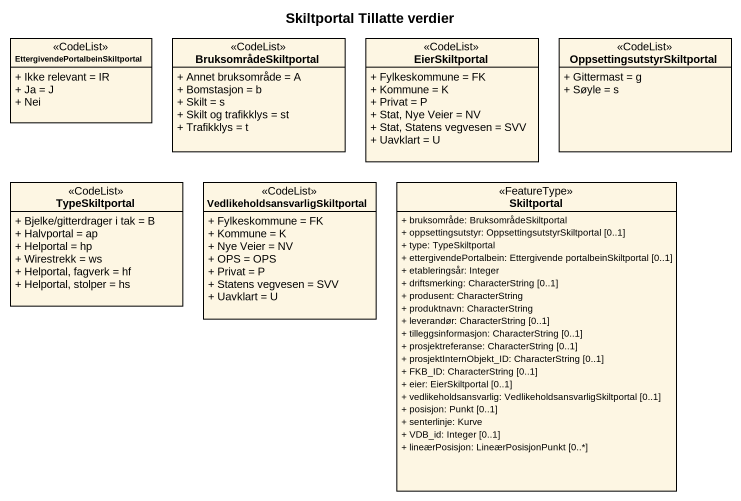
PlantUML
@startuml
title Skiltportal Tillatte verdier
hide circle
hide empty members
skinparam classAttributeIconSize 0
class "EttergivendePortalbeinSkiltportal" as EttergivendePortalbeinSkiltp <<CodeList>> {
  + Ikke relevant = IR
  + Ja = J
  + Nei
}
class BruksområdeSkiltportal <<CodeList>> {
  + Annet bruksområde = A
  + Bomstasjon = b
  + Skilt = s
  + Skilt og trafikklys = st
  + Trafikklys = t
}
class EierSkiltportal <<CodeList>> {
  + Fylkeskommune = FK
  + Kommune = K
  + Privat = P
  + Stat, Nye Veier = NV
  + Stat, Statens vegvesen = SVV
  + Uavklart = U
}
class OppsettingsutstyrSkiltportal <<CodeList>> {
  + Gittermast = g
  + Søyle = s
}
class TypeSkiltportal <<CodeList>> {
  + Bjelke/gitterdrager i tak = B
  + Halvportal = ap
  + Helportal = hp
  + Wirestrekk = ws
  + Helportal, fagverk = hf
  + Helportal, stolper = hs
}
class "VedlikeholdsansvarligSkiltportal" as VedlikeholdsansvarligSkiltpo <<CodeList>> {
  + Fylkeskommune = FK
  + Kommune = K
  + Nye Veier = NV
  + OPS = OPS
  + Privat = P
  + Statens vegvesen = SVV
  + Uavklart = U
}
class Skiltportal <<FeatureType>> {
  + bruksområde: BruksområdeSkiltportal
  + oppsettingsutstyr: OppsettingsutstyrSkiltportal [0..1]
  + type: TypeSkiltportal
  + ettergivendePortalbein: Ettergivende portalbeinSkiltportal [0..1]
  + etableringsår: Integer
  + driftsmerking: CharacterString [0..1]
  + produsent: CharacterString
  + produktnavn: CharacterString
  + leverandør: CharacterString [0..1]
  + tilleggsinformasjon: CharacterString [0..1]
  + prosjektreferanse: CharacterString [0..1]
  + prosjektInternObjekt_ID: CharacterString [0..1]
  + FKB_ID: CharacterString [0..1]
  + eier: EierSkiltportal [0..1]
  + vedlikeholdsansvarlig: VedlikeholdsansvarligSkiltportal [0..1]
  + posisjon: Punkt [0..1]
  + senterlinje: Kurve
  + VDB_id: Integer [0..1]
  + lineærPosisjon: LineærPosisjonPunkt [0..*]
}
@enduml
